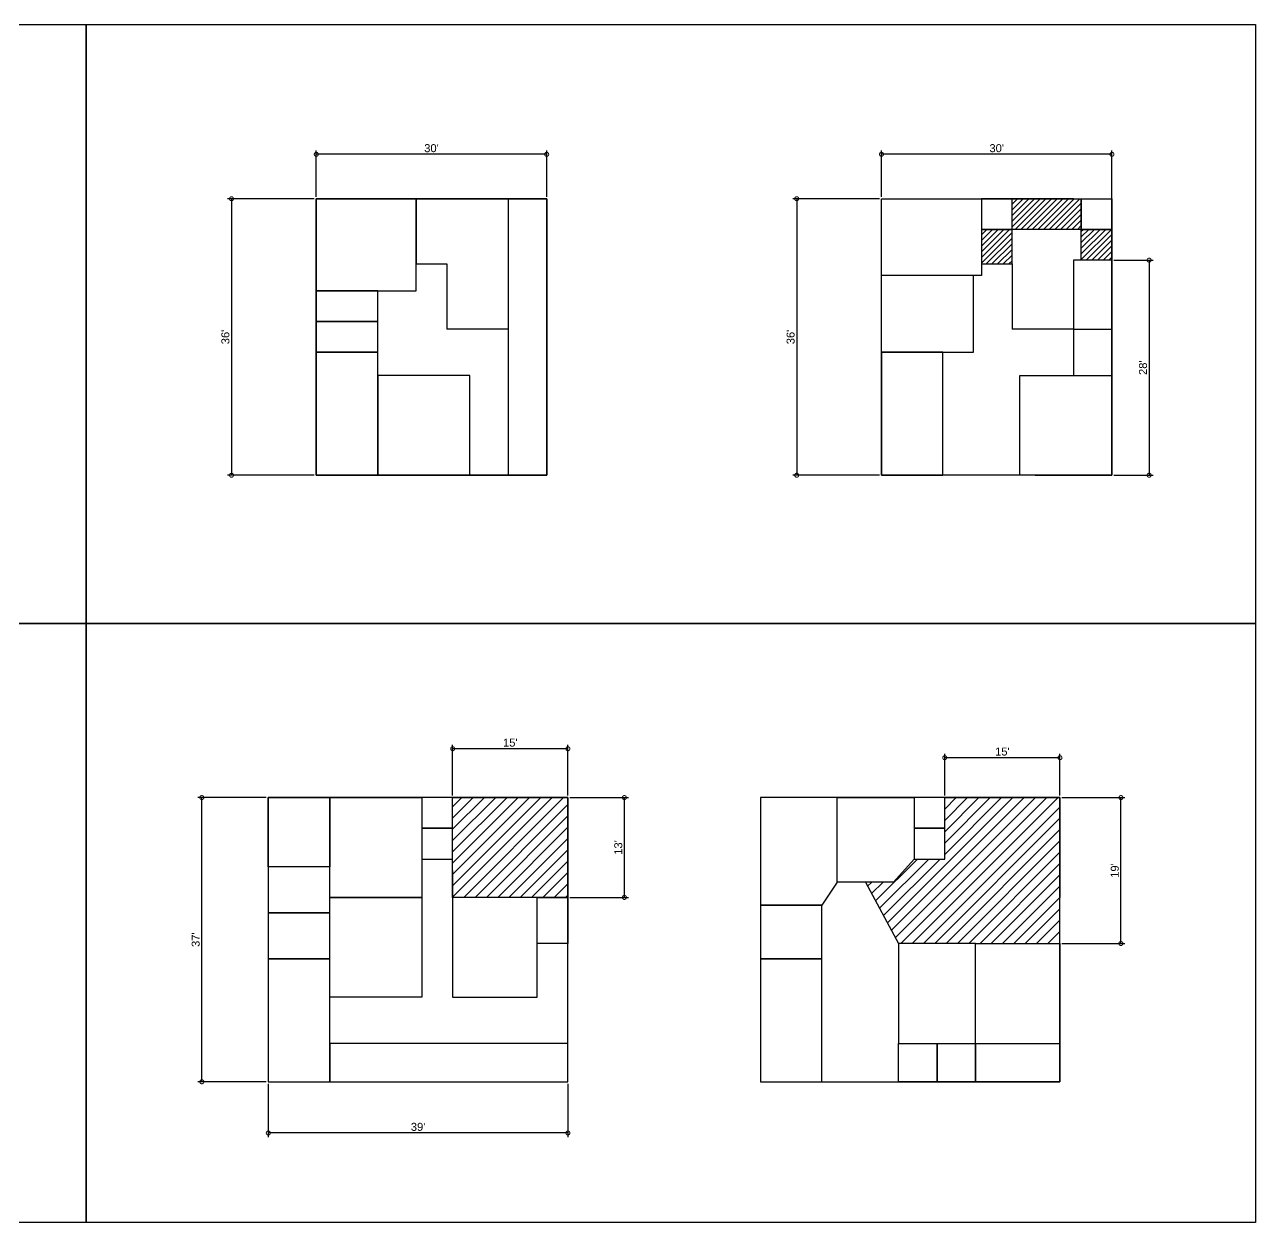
# Model space of a CAD drawing. Header units: feet. Extents: x -13107 to 0, y -39 to 1832.
# Drawn here: x -5780 to -3858, y -39 to 1832 of the extents above; entities that cross this region are included whole.
import ezdxf

# ---------------------------------------------------------------- set-up
doc = ezdxf.new("R2010")
doc.units = ezdxf.units.FT
doc.header["$MEASUREMENT"] = 0
for name, color, linetype in [('2d walls', 9, 'Continuous'), ('dimentions', 230, 'Continuous'), ('hatches', 40, 'Continuous')]:
    doc.layers.add(name, color=color, linetype=linetype)
doc.styles.get("Standard").update_dxf_attribs({"font": 'arial.ttf'})
doc.dimstyles.new('dimentions', dxfattribs={"dimscale": 5, "dimtxt": 2.5, "dimasz": 2.5, "dimexe": 1.25, "dimexo": 0.625, "dimtad": 1, "dimdec": 4, "dimzin": 0, "dimdsep": 46, "dimlunit": 4, "dimtxsty": 'Standard', "dimblk": 'DOTSMALL', "dimcen": 2.5, "dimadec": 0, "dimazin": 0, "dimtfac": 1, "dimtdec": 4, "dimtofl": 0, "dimtmove": 0, "dimatfit": 3, "dimfxl": 1, "dimtolj": 1, "dimtzin": 0, "dimarcsym": 0})
pattern_1 = [(45, (3896.948, 935.6583), (-4.4194174, 4.4194174), [])]

# ---------------------------------------------------------------- blocks, each defined once
blk = doc.blocks.new('_DotSmall')
at = {"color": 0, "linetype": 'ByBlock', "const_width": 0.5}
blk.add_lwpolyline([(-0.0625, 0, 1), (0.0625, 0, 1)], format="xyb", close=True, dxfattribs=at)
blk = doc.blocks.new('*D3')
at = {"layer": 'Defpoints', "color": 0, "transparency": 16777216}
for p in [(-5324.8, 1560), (-5457.2, 1128), (-5324.8, 1128)]:
    blk.add_point(p, dxfattribs=at)
at = {"layer": 'dimentions', "color": 0, "lineweight": -2, "transparency": 16777216}
for p, q in [((-5327.9, 1560), (-5463.4, 1560)), ((-5457.2, 1560), (-5457.2, 1128)), ((-5327.9, 1128), (-5463.4, 1128))]:
    blk.add_line(p, q, dxfattribs=at)
at = {"layer": 'dimentions', "color": 0, "lineweight": -2, "transparency": 16777216, "xscale": 12.5, "yscale": 12.5, "zscale": 12.5}
for p, rotation in [((-5457.2, 1560), 90), ((-5457.2, 1128), 270)]:
    blk.add_blockref('_DotSmall', p, dxfattribs=dict(at, rotation=rotation))
at = {"layer": 'dimentions', "color": 0, "transparency": 16777216, "insert": (-5466.7, 1344), "char_height": 12.5, "attachment_point": 5, "rotation": 90}
blk.add_mtext("\\A1;36'", dxfattribs=at)
blk = doc.blocks.new('*D4')
at = {"layer": 'Defpoints', "color": 0, "transparency": 16777216}
for p in [(-5324.8, 1629.4), (-5324.8, 1560), (-4964.8, 1560)]:
    blk.add_point(p, dxfattribs=at)
at = {"layer": 'dimentions', "color": 0, "lineweight": -2, "transparency": 16777216}
for p, q in [((-5324.8, 1563.2), (-5324.8, 1635.6)), ((-4964.8, 1563.2), (-4964.8, 1635.6)), ((-4964.8, 1629.4), (-5324.8, 1629.4))]:
    blk.add_line(p, q, dxfattribs=at)
at = {"layer": 'dimentions', "color": 0, "lineweight": -2, "transparency": 16777216, "xscale": 12.5, "yscale": 12.5, "zscale": 12.5, "rotation": 180}
blk.add_blockref('_DotSmall', (-5324.8, 1629.4), dxfattribs=at)
at = {"layer": 'dimentions', "color": 0, "lineweight": -2, "transparency": 16777216, "xscale": 12.5, "yscale": 12.5, "zscale": 12.5}
blk.add_blockref('_DotSmall', (-4964.8, 1629.4), dxfattribs=at)
at = {"layer": 'dimentions', "color": 0, "transparency": 16777216, "insert": (-5144.8, 1638.9), "char_height": 12.5, "attachment_point": 5}
blk.add_mtext("\\A1;30'", dxfattribs=at)
blk = doc.blocks.new('*D5')
at = {"layer": 'Defpoints', "color": 0, "transparency": 16777216}
for p in [(-4441.8, 1560), (-4574.2, 1128), (-4441.8, 1128)]:
    blk.add_point(p, dxfattribs=at)
at = {"layer": 'dimentions', "color": 0, "lineweight": -2, "transparency": 16777216}
for p, q in [((-4444.9, 1560), (-4580.4, 1560)), ((-4574.2, 1560), (-4574.2, 1128)), ((-4444.9, 1128), (-4580.4, 1128))]:
    blk.add_line(p, q, dxfattribs=at)
at = {"layer": 'dimentions', "color": 0, "lineweight": -2, "transparency": 16777216, "xscale": 12.5, "yscale": 12.5, "zscale": 12.5}
for p, rotation in [((-4574.2, 1560), 90), ((-4574.2, 1128), 270)]:
    blk.add_blockref('_DotSmall', p, dxfattribs=dict(at, rotation=rotation))
at = {"layer": 'dimentions', "color": 0, "transparency": 16777216, "insert": (-4583.7, 1344), "char_height": 12.5, "attachment_point": 5, "rotation": 90}
blk.add_mtext("\\A1;36'", dxfattribs=at)
blk = doc.blocks.new('*D6')
at = {"layer": 'Defpoints', "color": 0, "transparency": 16777216}
for p in [(-4441.8, 1629.4), (-4441.8, 1560), (-4081.8, 1512)]:
    blk.add_point(p, dxfattribs=at)
at = {"layer": 'dimentions', "color": 0, "lineweight": -2, "transparency": 16777216}
for p, q in [((-4441.8, 1563.2), (-4441.8, 1635.6)), ((-4081.8, 1515.2), (-4081.8, 1635.6)), ((-4081.8, 1629.4), (-4441.8, 1629.4))]:
    blk.add_line(p, q, dxfattribs=at)
at = {"layer": 'dimentions', "color": 0, "lineweight": -2, "transparency": 16777216, "xscale": 12.5, "yscale": 12.5, "zscale": 12.5, "rotation": 180}
blk.add_blockref('_DotSmall', (-4441.8, 1629.4), dxfattribs=at)
at = {"layer": 'dimentions', "color": 0, "lineweight": -2, "transparency": 16777216, "xscale": 12.5, "yscale": 12.5, "zscale": 12.5}
blk.add_blockref('_DotSmall', (-4081.8, 1629.4), dxfattribs=at)
at = {"layer": 'dimentions', "color": 0, "transparency": 16777216, "insert": (-4261.8, 1638.9), "char_height": 12.5, "attachment_point": 5}
blk.add_mtext("\\A1;30'", dxfattribs=at)
blk = doc.blocks.new('*D7')
at = {"layer": 'Defpoints', "color": 0, "transparency": 16777216}
for p in [(-4081.8, 1464), (-4081.8, 1128), (-4023.7, 1128)]:
    blk.add_point(p, dxfattribs=at)
at = {"layer": 'dimentions', "color": 0, "lineweight": -2, "transparency": 16777216}
for p, q in [((-4078.7, 1464), (-4017.5, 1464)), ((-4023.7, 1464), (-4023.7, 1128)), ((-4078.7, 1128), (-4017.5, 1128))]:
    blk.add_line(p, q, dxfattribs=at)
at = {"layer": 'dimentions', "color": 0, "lineweight": -2, "transparency": 16777216, "xscale": 12.5, "yscale": 12.5, "zscale": 12.5}
for p, rotation in [((-4023.7, 1464), 90), ((-4023.7, 1128), 270)]:
    blk.add_blockref('_DotSmall', p, dxfattribs=dict(at, rotation=rotation))
at = {"layer": 'dimentions', "color": 0, "transparency": 16777216, "insert": (-4033.2, 1296), "char_height": 12.5, "attachment_point": 5, "rotation": 90}
blk.add_mtext("\\A1;28'", dxfattribs=at)
blk = doc.blocks.new('*D8')
at = {"layer": 'Defpoints', "color": 0, "transparency": 16777216}
for p in [(-4931.7, 624.4), (-4843.4, 624.4), (-4931.7, 468.4)]:
    blk.add_point(p, dxfattribs=at)
at = {"layer": 'dimentions', "color": 0, "lineweight": -2, "transparency": 16777216}
for p, q in [((-4928.6, 624.4), (-4837.2, 624.4)), ((-4843.4, 468.4), (-4843.4, 624.4)), ((-4928.6, 468.4), (-4837.2, 468.4))]:
    blk.add_line(p, q, dxfattribs=at)
at = {"layer": 'dimentions', "color": 0, "lineweight": -2, "transparency": 16777216, "xscale": 12.5, "yscale": 12.5, "zscale": 12.5}
for p, rotation in [((-4843.4, 624.4), 90), ((-4843.4, 468.4), 270)]:
    blk.add_blockref('_DotSmall', p, dxfattribs=dict(at, rotation=rotation))
at = {"layer": 'dimentions', "color": 0, "transparency": 16777216, "insert": (-4852.9, 546.4), "char_height": 12.5, "attachment_point": 5, "rotation": 90}
blk.add_mtext("\\A1;13'", dxfattribs=at)
blk = doc.blocks.new('*D9')
at = {"layer": 'Defpoints', "color": 0, "transparency": 16777216}
for p in [(-5111.7, 700.7), (-5111.7, 624.4), (-4931.7, 624.4)]:
    blk.add_point(p, dxfattribs=at)
at = {"layer": 'dimentions', "color": 0, "lineweight": -2, "transparency": 16777216}
for p, q in [((-5111.7, 627.5), (-5111.7, 706.9)), ((-4931.7, 700.7), (-5111.7, 700.7)), ((-4931.7, 627.5), (-4931.7, 706.9))]:
    blk.add_line(p, q, dxfattribs=at)
at = {"layer": 'dimentions', "color": 0, "lineweight": -2, "transparency": 16777216, "xscale": 12.5, "yscale": 12.5, "zscale": 12.5, "rotation": 180}
blk.add_blockref('_DotSmall', (-5111.7, 700.7), dxfattribs=at)
at = {"layer": 'dimentions', "color": 0, "lineweight": -2, "transparency": 16777216, "xscale": 12.5, "yscale": 12.5, "zscale": 12.5}
blk.add_blockref('_DotSmall', (-4931.7, 700.7), dxfattribs=at)
at = {"layer": 'dimentions', "color": 0, "transparency": 16777216, "insert": (-5021.7, 710.2), "char_height": 12.5, "attachment_point": 5}
blk.add_mtext("\\A1;15'", dxfattribs=at)
blk = doc.blocks.new('*D10')
at = {"layer": 'Defpoints', "color": 0, "transparency": 16777216}
for p in [(-5399.7, 180.4), (-4931.7, 180.4), (-5399.7, 100.4)]:
    blk.add_point(p, dxfattribs=at)
at = {"layer": 'dimentions', "color": 0, "lineweight": -2, "transparency": 16777216}
for p, q in [((-5399.7, 177.3), (-5399.7, 94.1)), ((-4931.7, 177.3), (-4931.7, 94.1)), ((-4931.7, 100.4), (-5399.7, 100.4))]:
    blk.add_line(p, q, dxfattribs=at)
at = {"layer": 'dimentions', "color": 0, "lineweight": -2, "transparency": 16777216, "xscale": 12.5, "yscale": 12.5, "zscale": 12.5, "rotation": 180}
blk.add_blockref('_DotSmall', (-5399.7, 100.4), dxfattribs=at)
at = {"layer": 'dimentions', "color": 0, "lineweight": -2, "transparency": 16777216, "xscale": 12.5, "yscale": 12.5, "zscale": 12.5}
blk.add_blockref('_DotSmall', (-4931.7, 100.4), dxfattribs=at)
at = {"layer": 'dimentions', "color": 0, "transparency": 16777216, "insert": (-5165.7, 109.9), "char_height": 12.5, "attachment_point": 5}
blk.add_mtext("\\A1;39'", dxfattribs=at)
blk = doc.blocks.new('*D11')
at = {"layer": 'Defpoints', "color": 0, "transparency": 16777216}
for p in [(-5503.5, 624.4), (-5399.7, 624.4), (-5399.7, 180.4)]:
    blk.add_point(p, dxfattribs=at)
at = {"layer": 'dimentions', "color": 0, "lineweight": -2, "transparency": 16777216}
for p, q in [((-5402.9, 624.4), (-5509.8, 624.4)), ((-5503.5, 180.4), (-5503.5, 624.4)), ((-5402.9, 180.4), (-5509.8, 180.4))]:
    blk.add_line(p, q, dxfattribs=at)
at = {"layer": 'dimentions', "color": 0, "lineweight": -2, "transparency": 16777216, "xscale": 12.5, "yscale": 12.5, "zscale": 12.5}
for p, rotation in [((-5503.5, 624.4), 90), ((-5503.5, 180.4), 270)]:
    blk.add_blockref('_DotSmall', p, dxfattribs=dict(at, rotation=rotation))
at = {"layer": 'dimentions', "color": 0, "transparency": 16777216, "insert": (-5513.1, 402.4), "char_height": 12.5, "attachment_point": 5, "rotation": 90}
blk.add_mtext("\\A1;37'", dxfattribs=at)
blk = doc.blocks.new('*D12')
at = {"layer": 'Defpoints', "color": 0, "transparency": 16777216}
for p in [(-4163, 624.4), (-4067.8, 624.4), (-4163, 396.4)]:
    blk.add_point(p, dxfattribs=at)
at = {"layer": 'dimentions', "color": 0, "lineweight": -2, "transparency": 16777216}
for p, q in [((-4159.9, 624.4), (-4061.5, 624.4)), ((-4067.8, 396.4), (-4067.8, 624.4)), ((-4159.9, 396.4), (-4061.5, 396.4))]:
    blk.add_line(p, q, dxfattribs=at)
at = {"layer": 'dimentions', "color": 0, "lineweight": -2, "transparency": 16777216, "xscale": 12.5, "yscale": 12.5, "zscale": 12.5}
for p, rotation in [((-4067.8, 624.4), 90), ((-4067.8, 396.4), 270)]:
    blk.add_blockref('_DotSmall', p, dxfattribs=dict(at, rotation=rotation))
at = {"layer": 'dimentions', "color": 0, "transparency": 16777216, "insert": (-4077.3, 510.4), "char_height": 12.5, "attachment_point": 5, "rotation": 90}
blk.add_mtext("\\A1;19'", dxfattribs=at)
blk = doc.blocks.new('*D13')
at = {"layer": 'Defpoints', "color": 0, "transparency": 16777216}
for p in [(-4343, 686.7), (-4343, 624.4), (-4163, 624.4)]:
    blk.add_point(p, dxfattribs=at)
at = {"layer": 'dimentions', "color": 0, "lineweight": -2, "transparency": 16777216}
for p, q in [((-4343, 627.5), (-4343, 693)), ((-4163, 627.5), (-4163, 693)), ((-4163, 686.7), (-4343, 686.7))]:
    blk.add_line(p, q, dxfattribs=at)
at = {"layer": 'dimentions', "color": 0, "lineweight": -2, "transparency": 16777216, "xscale": 12.5, "yscale": 12.5, "zscale": 12.5, "rotation": 180}
blk.add_blockref('_DotSmall', (-4343, 686.7), dxfattribs=at)
at = {"layer": 'dimentions', "color": 0, "lineweight": -2, "transparency": 16777216, "xscale": 12.5, "yscale": 12.5, "zscale": 12.5}
blk.add_blockref('_DotSmall', (-4163, 686.7), dxfattribs=at)
at = {"layer": 'dimentions', "color": 0, "transparency": 16777216, "insert": (-4253, 696.2), "char_height": 12.5, "attachment_point": 5}
blk.add_mtext("\\A1;15'", dxfattribs=at)

msp = doc.modelspace()

# ---------------------------------------------------------------- hatches: boundary and pattern name
at = {"layer": '2d walls', "transparency": 33554521}
h = msp.add_hatch(dxfattribs=at)
h.set_pattern_fill('ANSI31', color=256, scale=50)
h.set_pattern_definition(pattern_1)
h.paths.add_polyline_path([(-4129.80439, 1512.04269), (-4129.80439, 1560.04269), (-4237.80439, 1560.04269), (-4237.80439, 1512.04269)])
h = msp.add_hatch(dxfattribs=at)
h.set_pattern_fill('ANSI31', color=256, scale=50)
h.set_pattern_definition(pattern_1)
h.paths.add_polyline_path([(-4285.80439, 1512.04269), (-4285.80439, 1458.04269), (-4237.80439, 1458.04269), (-4237.80439, 1512.04269)])
h = msp.add_hatch(dxfattribs=at)
h.set_pattern_fill('ANSI31', color=256, scale=50)
h.set_pattern_definition(pattern_1)
h.paths.add_polyline_path([(-4081.80439, 1512.04269), (-4129.80439, 1512.04269), (-4129.80439, 1464.04269), (-4081.80439, 1464.04269)])
at = {"layer": 'hatches', "transparency": 33554521}
h = msp.add_hatch(dxfattribs=at)
h.set_pattern_fill('ANSI31', color=256, scale=100)
h.set_pattern_definition([(45, (8547.045, 391.977), (-8.838835, 8.838835), [])])
h.paths.add_polyline_path([(-4979.73933, 468.38436), (-4931.73933, 468.38436), (-4931.73933, 624.38436), (-5111.73933, 624.38436), (-5111.73933, 510.38436), (-5111.73933, 468.38436)])
h = msp.add_hatch(dxfattribs=at)
h.set_pattern_fill('ANSI31', color=256, scale=100)
h.set_pattern_definition([(45, (8503.273, 0), (-8.838835, 8.838835), [])])
h.paths.add_polyline_path([(-4162.99414, 396.38436), (-4162.99414, 624.38436), (-4342.99414, 624.38436), (-4342.99414, 576.38436), (-4342.99414, 528.38436), (-4390.99414, 528.38436), (-4422.79414, 492.38436), (-4466.89414, 492.38436), (-4414.99414, 396.38436), (-4294.99414, 396.38436)])

# ---------------------------------------------------------------- linework, layer by layer
at = {"layer": '2d walls'}
for p, q in [((-5024.81075, 1560.04269), (-5168.81075, 1560.04269)), ((-5168.81075, 1560.04269), (-5168.81075, 1458.04269)), ((-4964.81075, 1560.04269), (-5024.81075, 1560.04269)), ((-5024.81075, 1560.04269), (-5024.81075, 1128.04269)), ((-5024.81075, 1560.04269), (-5024.81075, 1356.04269)), ((-4964.81075, 1128.04269), (-4964.81075, 1560.04269)), ((-4141.80439, 1560.04269), (-4285.80439, 1560.04269)), ((-4285.80439, 1560.04269), (-4285.80439, 1458.04269)), ((-4285.80439, 1560.04269), (-4285.80439, 1440.04269)), ((-4081.80439, 1128.04269), (-4081.80439, 1560.04269)), ((-4081.80439, 1512.04269), (-4141.80439, 1512.04269)), ((-4141.80439, 1464.04269), (-4141.80439, 1356.04269)), ((-4141.80439, 1464.04269), (-4141.80439, 1284.04269)), ((-4081.80439, 1464.04269), (-4141.80439, 1464.04269)), ((-5168.81075, 1416.04269), (-5168.81075, 1458.04269)), ((-5168.81075, 1458.04269), (-5120.81075, 1458.04269)), ((-5120.81075, 1458.04269), (-5120.81075, 1356.04269)), ((-4285.80439, 1458.04269), (-4237.80439, 1458.04269)), ((-4237.80439, 1458.04269), (-4237.80439, 1356.04269)), ((-4285.80439, 1440.04269), (-4441.80439, 1440.04269)), ((-4297.80439, 1320.04269), (-4297.80439, 1440.04269)), ((-5024.81075, 1356.04269), (-5120.81075, 1356.04269)), ((-4141.80439, 1356.04269), (-4237.80439, 1356.04269)), ((-4141.80439, 1356.04269), (-4081.80439, 1356.04269)), ((-4441.80439, 1320.04269), (-4297.80439, 1320.04269)), ((-4225.80439, 1128.04269), (-4225.80439, 1284.04269)), ((-4225.80439, 1284.04269), (-4081.80439, 1284.04269)), ((-5084.81075, 1128.04269), (-5024.81075, 1128.04269)), ((-5024.81075, 1128.04269), (-4964.81075, 1128.04269)), ((-4081.80439, 1128.04269), (-4225.80439, 1128.04269)), ((-4201.80439, 1128.04269), (-4141.80439, 1128.04269)), ((-4141.80439, 1128.04269), (-4081.80439, 1128.04269)), ((-5159.73933, 624.38436), (-5159.73933, 540.38436)), ((-4422.79414, 492.38436), (-4390.99414, 528.38436)), ((-5111.73933, 510.38436), (-5111.73933, 468.38436)), ((-4510.99414, 492.38436), (-4534.99414, 456.38436)), ((-4466.89414, 492.38436), (-4414.99414, 396.38436)), ((-5111.73933, 312.38436), (-4979.73933, 312.38436)), ((-4294.99414, 240.38436), (-4162.99414, 240.38436)), ((-4534.99414, 180.38436), (-4414.99414, 180.38436))]:
    msp.add_line(p, q, dxfattribs=at)
for points in [[(-7754.65576, 1832.03483), (-5684.37087, 1832.03483), (-5684.37087, 896.37649), (-7754.65576, 896.37649)], [(-5684.37087, 1832.03483), (-3857.70792, 1832.03483), (-3857.70792, 896.37649), (-5684.37087, 896.37649)], [(-5324.81075, 1416.04269), (-5168.81075, 1416.04269), (-5168.81075, 1560.04269), (-5324.81075, 1560.04269)], [(-5324.81075, 1560.04269), (-4964.81075, 1560.04269), (-4964.81075, 1128.04269), (-5324.81075, 1128.04269)], [(-4441.80439, 1560.04269), (-4081.80439, 1560.04269), (-4081.80439, 1128.04269), (-4441.80439, 1128.04269)], [(-4285.80439, 1512.04269), (-4237.80439, 1512.04269), (-4237.80439, 1560.04269), (-4285.80439, 1560.04269)], [(-4237.80439, 1560.04269), (-4129.80439, 1560.04269), (-4129.80439, 1512.04269), (-4237.80439, 1512.04269)], [(-4081.80439, 1512.04269), (-4129.80439, 1512.04269), (-4129.80439, 1560.04269), (-4081.80439, 1560.04269)], [(-4285.80439, 1458.04269), (-4237.80439, 1458.04269), (-4237.80439, 1512.04269), (-4285.80439, 1512.04269)], [(-4129.80439, 1512.04269), (-4081.80439, 1512.04269), (-4081.80439, 1464.04269), (-4129.80439, 1464.04269)], [(-5324.81075, 1368.04269), (-5228.81075, 1368.04269), (-5228.81075, 1416.04269), (-5324.81075, 1416.04269)], [(-5324.81075, 1320.04269), (-5228.81075, 1320.04269), (-5228.81075, 1368.04269), (-5324.81075, 1368.04269)], [(-5324.81075, 1128.04269), (-5228.81075, 1128.04269), (-5228.81075, 1320.04269), (-5324.81075, 1320.04269)], [(-4441.80439, 1128.04269), (-4345.80439, 1128.04269), (-4345.80439, 1320.04269), (-4441.80439, 1320.04269)], [(-5228.81075, 1128.04269), (-5084.81075, 1128.04269), (-5084.81075, 1284.04269), (-5228.81075, 1284.04269)], [(-7754.65576, 896.37649), (-5684.37087, 896.37649), (-5684.37087, -39.28185), (-7754.65576, -39.28185)], [(-5684.37087, 896.37649), (-3857.70792, 896.37649), (-3857.70792, -39.28185), (-5684.37087, -39.28185)], [(-5399.73933, 180.38436), (-4931.73933, 180.38436), (-4931.73933, 624.38436), (-5399.73933, 624.38436)], [(-5303.73933, 516.38436), (-5399.73933, 516.38436), (-5399.73933, 624.38436), (-5303.73933, 624.38436)], [(-5303.73933, 624.38436), (-5159.73933, 624.38436), (-5159.73933, 468.38436), (-5303.73933, 468.38436)], [(-5111.73933, 624.38436), (-5159.73933, 624.38436), (-5159.73933, 576.38436), (-5111.73933, 576.38436)], [(-5111.73933, 624.38436), (-4931.73933, 624.38436), (-4931.73933, 468.38436), (-5111.73933, 468.38436)], [(-4630.99414, 180.38436), (-4162.99414, 180.38436), (-4162.99414, 624.38436), (-4630.99414, 624.38436)], [(-4342.99414, 624.38436), (-4390.99414, 624.38436), (-4390.99414, 576.38436), (-4342.99414, 576.38436)], [(-5111.73933, 576.38436), (-5159.73933, 576.38436), (-5159.73933, 528.38436), (-5111.73933, 528.38436)], [(-4342.99414, 576.38436), (-4390.99414, 576.38436), (-4390.99414, 528.38436), (-4342.99414, 528.38436)], [(-5399.73933, 444.38436), (-5303.73933, 444.38436), (-5303.73933, 516.38436), (-5399.73933, 516.38436)], [(-5303.73933, 468.38436), (-5159.73933, 468.38436), (-5159.73933, 312.38436), (-5303.73933, 312.38436)], [(-5111.73933, 312.38436), (-4979.73933, 312.38436), (-4979.73933, 468.38436), (-5111.73933, 468.38436)], [(-4979.73933, 468.38436), (-4931.73933, 468.38436), (-4931.73933, 396.38436), (-4979.73933, 396.38436)], [(-5399.73933, 372.38436), (-5303.73933, 372.38436), (-5303.73933, 444.38436), (-5399.73933, 444.38436)], [(-4630.99414, 372.38436), (-4534.99414, 372.38436), (-4534.99414, 456.38436), (-4630.99414, 456.38436)], [(-4414.99414, 240.38436), (-4294.99414, 240.38436), (-4294.99414, 396.38436), (-4414.99414, 396.38436)], [(-4162.99414, 180.38436), (-4294.99414, 180.38436), (-4294.99414, 396.38436), (-4162.99414, 396.38436)], [(-5399.73933, 180.38436), (-5303.73933, 180.38436), (-5303.73933, 372.38436), (-5399.73933, 372.38436)], [(-4630.99414, 180.38436), (-4534.99414, 180.38436), (-4534.99414, 372.38436), (-4630.99414, 372.38436)], [(-5303.73933, 180.38436), (-4931.73933, 180.38436), (-4931.73933, 240.38436), (-5303.73933, 240.38436)], [(-4414.99414, 240.38436), (-4354.99414, 240.38436), (-4354.99414, 180.38436), (-4414.99414, 180.38436)], [(-4354.99414, 240.38436), (-4294.99414, 240.38436), (-4294.99414, 180.38436), (-4354.99414, 180.38436)]]:
    msp.add_lwpolyline(points, close=True, dxfattribs=at)
for points in [[(-4510.99414, 492.38436), (-4510.99414, 624.38436), (-4630.99414, 624.38436), (-4630.99414, 456.38436), (-4534.99414, 456.38436)], [(-4422.79414, 492.38436), (-4510.99414, 492.38436), (-4510.99414, 624.38436), (-4390.99414, 624.38436), (-4390.99414, 528.38436)], [(-4342.99414, 624.38436), (-4162.99414, 624.38436), (-4162.99414, 468.38436)]]:
    msp.add_lwpolyline(points, dxfattribs=at)

# ---------------------------------------------------------------- dimensions: what is measured, and where the dimension line sits
at = {"layer": 'dimentions'}
for base, p1, p2, picture, middle in [((-5324.81075, 1629.3997), (-4964.81075, 1560.04269), (-5324.81075, 1560.04269), '*D4', (-5144.81075, 1638.91113)), ((-4441.80439, 1629.3997), (-4081.80439, 1512.04269), (-4441.80439, 1560.04269), '*D6', (-4261.80439, 1638.91113)), ((-4342.99414, 686.7388), (-4162.99414, 624.38436), (-4342.99414, 624.38436), '*D13', (-4252.99414, 696.24596)), ((-5399.73933, 100.38181), (-4931.73933, 180.38436), (-5399.73933, 180.38436), '*D10', (-5165.73933, 109.89324))]:
    dim = msp.add_linear_dim(base=base, p1=p1, p2=p2, dimstyle='dimentions', dxfattribs=at)
    dim.commit()
    dim.dimension.update_dxf_attribs({"geometry": picture, "text_midpoint": middle})
for base, p1, p2, picture, middle in [((-5457.19209, 1128.04269), (-5324.81075, 1560.04269), (-5324.81075, 1128.04269), '*D3', (-5466.70352, 1344.04269)), ((-4574.18573, 1128.04269), (-4441.80439, 1560.04269), (-4441.80439, 1128.04269), '*D5', (-4583.69715, 1344.04269)), ((-4023.70079, 1128.04269), (-4081.80439, 1464.04269), (-4081.80439, 1128.04269), '*D7', (-4033.20796, 1296.04269)), ((-5503.54448, 624.38436), (-5399.73933, 180.38436), (-5399.73933, 624.38436), '*D11', (-5513.05591, 402.38436)), ((-4843.4126, 624.38436), (-4931.73933, 468.38436), (-4931.73933, 624.38436), '*D8', (-4852.92403, 546.38436)), ((-4067.76799, 624.38436), (-4162.99414, 396.38436), (-4162.99414, 624.38436), '*D12', (-4077.27515, 510.38436))]:
    dim = msp.add_linear_dim(base=base, p1=p1, p2=p2, angle=90, dimstyle='dimentions', dxfattribs=at)
    dim.commit()
    dim.dimension.update_dxf_attribs({"geometry": picture, "text_midpoint": middle})
dim = msp.add_linear_dim(base=(-5111.73933, 700.69806), p1=(-4931.73933, 624.38436), p2=(-5111.73933, 624.38436), dimstyle='dimentions', dxfattribs=at)
dim.commit()
dim.dimension.update_dxf_attribs({"geometry": '*D9', "text_midpoint": (-5021.73933, 700.69806), "dimtype": 160})

doc.saveas('drawing.dxf')
